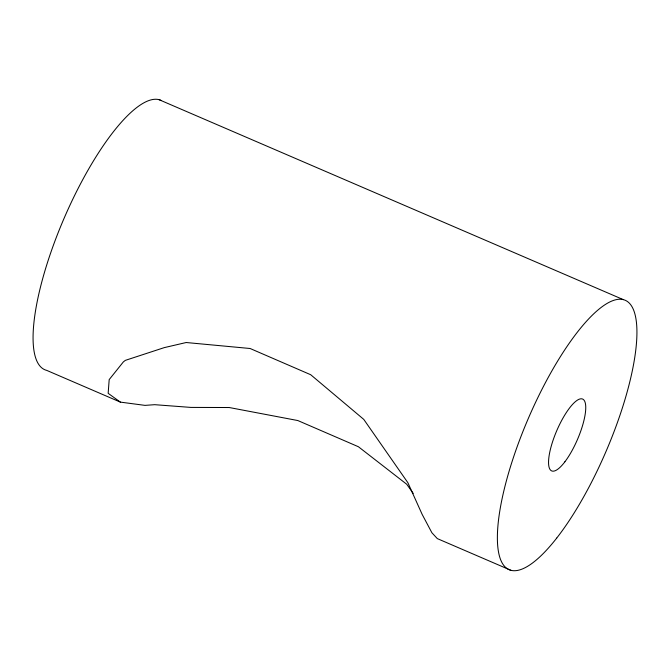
<?xml version="1.0" encoding="UTF-8"?>
<svg xmlns="http://www.w3.org/2000/svg" width="670" height="670" viewBox="0 0 670 670"><rect width="100%" height="100%" fill="white"/><g stroke="black" fill="none" stroke-linecap="round" stroke-linejoin="round"><path stroke-width="1" d="M160.917 100.307A146.688 42.21 -66.7 0 0 62.779 221.368A146.688 42.21 -66.7 0 0 46.682 370.368L120.382 402.117L145.013 405.375L154.711 404.688L190.883 407.41L229.241 407.528L297.84 420.551L358.391 446.731L406.732 484.259L413.214 493.38M159.016 99.663L623.318 299.632M510.984 570.337L437.309 538.605L431.899 532.759L422.159 514.401L407.888 482.727L363.768 419.395L310.696 374.723L250.119 348.5L186.185 342.521L164.242 347.63L125.349 360.359L123.372 361.892L109.185 379.605L108.163 393.324L120.382 402.117M556.711 538.085A146.688 42.21 -66.7 0 0 632.12 306.944A146.688 42.21 -66.7 0 0 512.617 459.93A146.688 42.21 -66.7 0 0 556.711 538.085M564.91 461.772A39.12 11.256 -66.7 0 0 584.265 400.501A39.12 11.256 -66.7 0 0 552.273 442.686A39.12 11.256 -66.7 0 0 564.91 461.772"/></g></svg>
